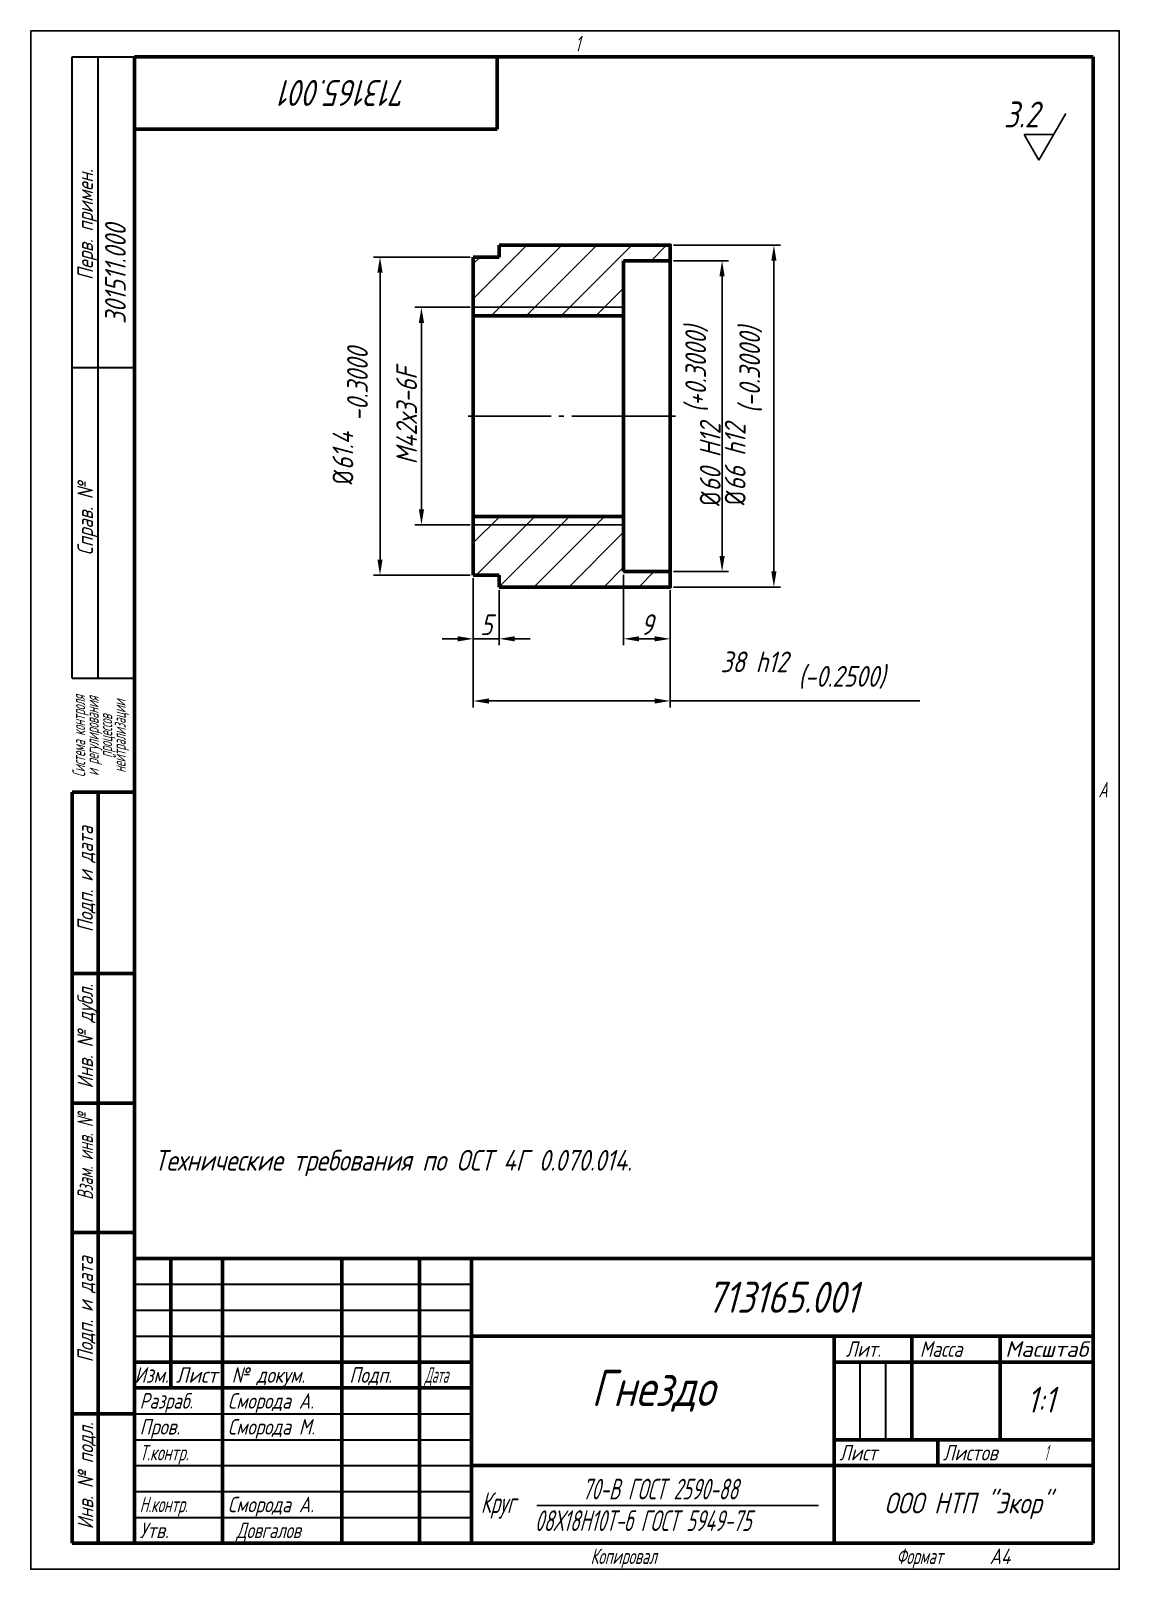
# Model space of a CAD drawing. Header units: millimetres. Extents: x 10 to 220, y 9 to 306.
import ezdxf
from ezdxf.enums import TextEntityAlignment as Align

# ---------------------------------------------------------------- set-up
doc = ezdxf.new("R2010")
doc.units = ezdxf.units.MM
doc.linetypes.add('ГОСТ 2.303 5', pattern=[24, 20, -1.5, 1, -1.5])
doc.layers.add('Гнездо', color=1, linetype='Continuous', lineweight=60)
doc.layers.add('Рамка', color=7, linetype='Continuous', lineweight=60)
doc.layers.add('Размеры', color=7, linetype='Continuous')
doc.styles.add('GOST', font='GOST.shx', dxfattribs={"oblique": 15})
doc.dimstyles.new('GOSTMTM', dxfattribs={"dimscale": 0, "dimtxt": 4, "dimasz": 3, "dimexe": 1.25, "dimexo": 0.625, "dimtad": 1, "dimdec": 4, "dimzin": 13, "dimdsep": 46, "dimtxsty": 'GOST', "dimcen": 5, "dimadec": 4, "dimazin": 2, "dimtfac": 1, "dimtdec": 4, "dimtmove": 0, "dimatfit": 3, "dimfxl": 1, "dimtolj": 1, "dimtzin": 0, "dimarcsym": 0})

# ---------------------------------------------------------------- blocks, each defined once
blk = doc.blocks.new('*D9')
at = {"layer": 'Defpoints', "color": 0}
for p in [(95.65, 262.39), (77.65, 200.99), (95.65, 200.99)]:
    blk.add_point(p, dxfattribs=at)
at = {"layer": 'Размеры', "color": 0, "lineweight": -2}
for p, q in [((95.02, 262.39), (76.4, 262.39)), ((77.65, 259.39), (77.65, 203.99)), ((95.02, 200.99), (76.4, 200.99))]:
    blk.add_line(p, q, dxfattribs=at)
at = {"layer": 'Размеры', "color": 0}
for points in [[(78.15, 259.39), (77.15, 259.39), (77.65, 262.39)], [(77.15, 203.99), (78.15, 203.99), (77.65, 200.99)]]:
    blk.add_solid(points, dxfattribs=at)
at = {"layer": 'Размеры', "color": 0, "ltscale": 2, "insert": (71.9, 231.69), "char_height": 4, "attachment_point": 5, "rotation": 90, "style": 'GOST'}
blk.add_mtext('\\A1;\\A1;{\\Q0;%%C}61.4 \\S^-0.3000;', dxfattribs=at)
blk = doc.blocks.new('*D10')
at = {"layer": 'Defpoints', "color": 0}
for p in [(133.65, 264.69), (133.65, 198.69), (153.65, 198.69)]:
    blk.add_point(p, dxfattribs=at)
at = {"layer": 'Размеры', "color": 0, "lineweight": -2}
for p, q in [((134.27, 264.69), (154.9, 264.69)), ((153.65, 261.69), (153.65, 201.69)), ((134.27, 198.69), (154.9, 198.69))]:
    blk.add_line(p, q, dxfattribs=at)
at = {"layer": 'Размеры', "color": 0}
for points in [[(154.15, 261.69), (153.15, 261.69), (153.65, 264.69)], [(153.15, 201.69), (154.15, 201.69), (153.65, 198.69)]]:
    blk.add_solid(points, dxfattribs=at)
at = {"layer": 'Размеры', "color": 0, "ltscale": 2, "insert": (147.58, 231.69), "char_height": 4, "attachment_point": 5, "rotation": 90, "style": 'GOST'}
blk.add_mtext('\\A1;\\A1;{\\Q0;%%C}66 h12 \\S^(-0.3000);', dxfattribs=at)
blk = doc.blocks.new('*D11')
at = {"layer": 'Defpoints', "color": 0}
for p in [(133.65, 261.69), (133.65, 201.69), (143.65, 201.69)]:
    blk.add_point(p, dxfattribs=at)
at = {"layer": 'Размеры', "color": 0, "lineweight": -2}
for p, q in [((134.27, 261.69), (144.9, 261.69)), ((143.65, 258.69), (143.65, 204.69)), ((134.27, 201.69), (144.9, 201.69))]:
    blk.add_line(p, q, dxfattribs=at)
at = {"layer": 'Размеры', "color": 0}
for points in [[(144.15, 258.69), (143.15, 258.69), (143.65, 261.69)], [(143.15, 204.69), (144.15, 204.69), (143.65, 201.69)]]:
    blk.add_solid(points, dxfattribs=at)
at = {"layer": 'Размеры', "color": 0, "ltscale": 2, "insert": (139.96, 231.69), "char_height": 4, "attachment_point": 5, "rotation": 90, "style": 'GOST'}
blk.add_mtext('\\A1;\\A1;{\\Q0;%%C}60 H12 \\S(+0.3000)^;', dxfattribs=at)
blk = doc.blocks.new('*D12')
at = {"layer": 'Defpoints', "color": 0}
for p in [(95.65, 200.99), (100.65, 198.69), (95.65, 188.69)]:
    blk.add_point(p, dxfattribs=at)
at = {"layer": 'Размеры', "color": 0, "lineweight": -2}
for p, q in [((95.65, 200.37), (95.65, 187.44)), ((100.65, 198.07), (100.65, 187.44)), ((92.65, 188.69), (89.65, 188.69)), ((100.65, 188.69), (95.65, 188.69)), ((103.65, 188.69), (106.65, 188.69))]:
    blk.add_line(p, q, dxfattribs=at)
at = {"layer": 'Размеры', "color": 0}
for points in [[(92.65, 188.19), (92.65, 189.19), (95.65, 188.69)], [(103.65, 189.19), (103.65, 188.19), (100.65, 188.69)]]:
    blk.add_solid(points, dxfattribs=at)
at = {"layer": 'Размеры', "color": 0, "ltscale": 2, "insert": (98.15, 191.4), "char_height": 4, "attachment_point": 5, "style": 'GOST'}
blk.add_mtext('\\A1;5', dxfattribs=at)
blk = doc.blocks.new('*D13')
at = {"layer": 'Defpoints', "color": 0}
for p in [(124.65, 201.69), (133.65, 198.69), (133.65, 188.69)]:
    blk.add_point(p, dxfattribs=at)
at = {"layer": 'Размеры', "color": 0, "lineweight": -2}
for p, q in [((124.65, 201.07), (124.65, 187.44)), ((133.65, 198.07), (133.65, 187.44)), ((127.65, 188.69), (130.65, 188.69))]:
    blk.add_line(p, q, dxfattribs=at)
at = {"layer": 'Размеры', "color": 0}
for points in [[(127.65, 189.19), (127.65, 188.19), (124.65, 188.69)], [(130.65, 188.19), (130.65, 189.19), (133.65, 188.69)]]:
    blk.add_solid(points, dxfattribs=at)
at = {"layer": 'Размеры', "color": 0, "ltscale": 2, "insert": (129.15, 191.43), "char_height": 4, "attachment_point": 5, "style": 'GOST'}
blk.add_mtext('\\A1;9', dxfattribs=at)
blk = doc.blocks.new('*D14')
at = {"layer": 'Defpoints', "color": 0}
for p in [(95.65, 200.99), (133.65, 198.69), (95.65, 176.69)]:
    blk.add_point(p, dxfattribs=at)
at = {"layer": 'Размеры', "color": 0, "lineweight": -2}
for p, q in [((95.65, 200.37), (95.65, 175.44)), ((133.65, 198.07), (133.65, 175.44)), ((130.65, 176.69), (98.65, 176.69)), ((133.65, 176.69), (181.8, 176.69))]:
    blk.add_line(p, q, dxfattribs=at)
at = {"layer": 'Размеры', "color": 0}
for points in [[(98.65, 177.19), (98.65, 176.19), (95.65, 176.69)], [(130.65, 176.19), (130.65, 177.19), (133.65, 176.69)]]:
    blk.add_solid(points, dxfattribs=at)
at = {"layer": 'Размеры', "color": 0, "ltscale": 2, "insert": (159.22, 182.84), "char_height": 4, "attachment_point": 5, "style": 'GOST'}
blk.add_mtext('\\A1;\\A1;38 h12 \\S^(-0.2500);', dxfattribs=at)
blk = doc.blocks.new('*D15')
at = {"layer": 'Defpoints', "color": 0}
for p in [(85.65, 252.69), (95.65, 252.69), (95.65, 210.69)]:
    blk.add_point(p, dxfattribs=at)
at = {"layer": 'Размеры', "color": 0, "lineweight": -2}
for p, q in [((95.02, 252.69), (84.4, 252.69)), ((85.65, 213.69), (85.65, 249.69)), ((95.02, 210.69), (84.4, 210.69))]:
    blk.add_line(p, q, dxfattribs=at)
at = {"layer": 'Размеры', "color": 0}
for points in [[(86.15, 249.69), (85.15, 249.69), (85.65, 252.69)], [(85.15, 213.69), (86.15, 213.69), (85.65, 210.69)]]:
    blk.add_solid(points, dxfattribs=at)
at = {"layer": 'Размеры', "color": 0, "ltscale": 2, "insert": (82.79, 231.69), "char_height": 4, "attachment_point": 5, "rotation": 90, "style": 'GOST'}
blk.add_mtext('\\A1;M42х3-6F', dxfattribs=at)

msp = doc.modelspace()

# ---------------------------------------------------------------- hatches: boundary and pattern name
at = {"layer": 'Размеры'}
h = msp.add_hatch(dxfattribs=at)
h.set_pattern_fill('ANSI31', scale=1.5, style=0)
h.set_pattern_definition([(45, (-230.182, -17.6094), (-3.367596, 3.367596), [])])
h.paths.add_polyline_path([(100.64786, 264.69305), (133.64786, 264.69305), (133.64786, 261.69305), (124.64786, 261.69305), (124.64786, 252.69305), (95.64786, 252.69305), (95.64786, 262.39305), (100.64786, 262.39305)])
h.paths.add_polyline_path([(95.64786, 252.69305), (124.64786, 252.69305), (124.64786, 251.06905), (95.64786, 251.06905)])
h.paths.add_polyline_path([(95.64786, 212.31705), (124.64786, 212.31705), (124.64786, 210.69305), (95.64786, 210.69305)])
h.paths.add_polyline_path([(95.64786, 210.69305), (124.64786, 210.69305), (124.64786, 201.69305), (133.64786, 201.69305), (133.64786, 198.69305), (100.64786, 198.69305), (100.64786, 200.99305), (95.64786, 200.99305)])

# ---------------------------------------------------------------- linework, layer by layer
at = {"layer": 'Гнездо', "color": 7}
for p, q in [((100.64786, 262.39305), (100.64786, 264.69305)), ((95.64786, 262.39305), (100.64786, 262.39305)), ((133.64786, 261.69305), (124.64786, 261.69305)), ((124.64786, 261.69305), (124.64786, 201.69305)), ((95.64786, 251.06905), (124.64786, 251.06905)), ((95.64786, 212.31705), (124.64786, 212.31705)), ((95.64786, 200.99305), (100.64786, 200.99305)), ((100.64786, 200.99305), (100.64786, 198.69305)), ((124.64786, 201.69305), (133.64786, 201.69305))]:
    msp.add_line(p, q, dxfattribs=at)
at = {"layer": 'Гнездо', "color": 7, "lineweight": -3}
for p, q in [((95.64786, 252.69305), (124.64786, 252.69305)), ((95.64786, 210.69305), (124.64786, 210.69305))]:
    msp.add_line(p, q, dxfattribs=at)
at = {"layer": 'Гнездо', "color": 7}
for points in [[(100.64786, 198.69305), (133.64786, 198.69305), (133.64786, 264.69305), (100.64786, 264.69305)], [(95.64786, 262.39305), (95.64786, 200.99305)]]:
    msp.add_lwpolyline(points, dxfattribs=at)
at = {"layer": 'Размеры', "linetype": 'Continuous', "lineweight": 25}
for p, q in [((204.79351, 281.07509), (209.98966, 290.07509)), ((207.68026, 286.07509), (201.90676, 286.07509)), ((201.90676, 286.07509), (204.79351, 281.07509))]:
    msp.add_line(p, q, dxfattribs=at)
at = {"layer": 'Размеры', "linetype": 'ГОСТ 2.303 5'}
msp.add_line((134.64786, 231.69305), (94.64786, 231.69305), dxfattribs=at)
at = {"layer": 'Рамка', "color": 7, "lineweight": 30}
for p, q in [((18.27285, 181.07509), (18.27285, 301.07509)), ((18.27285, 301.07509), (30.27285, 301.07509)), ((23.27285, 181.07509), (23.27285, 301.07509)), ((30.27285, 301.07509), (30.27285, 181.07509)), ((18.27285, 241.07509), (30.27285, 241.07509)), ((18.27285, 181.07509), (30.27285, 181.07509)), ((30.27285, 14.07509), (30.27285, 69.07509)), ((215.27285, 14.07509), (215.27285, 69.07509)), ((30.27285, 64.07509), (95.27285, 64.07509)), ((30.27285, 59.07509), (95.27285, 59.07509)), ((30.27285, 54.07509), (95.27285, 54.07509)), ((170.27285, 34.07509), (170.27285, 49.07509)), ((175.27285, 34.07509), (175.27285, 49.07509)), ((30.27285, 39.07509), (95.27285, 39.07509)), ((30.27285, 34.07509), (95.27285, 34.07509)), ((30.27285, 29.07509), (95.27285, 29.07509)), ((30.27285, 24.07509), (95.27285, 24.07509)), ((30.27285, 19.07509), (95.27285, 19.07509)), ((30.27285, 14.07509), (215.27285, 14.07509))]:
    msp.add_line(p, q, dxfattribs=at)
at = {"layer": 'Рамка', "color": 7, "lineweight": 60}
for p, q in [((30.27285, 14.07509), (30.27285, 301.07509)), ((30.27285, 301.07509), (215.27285, 301.07509)), ((100.27285, 301.07509), (100.27285, 287.07509)), ((215.27285, 301.07509), (215.27285, 14.07509)), ((100.27285, 287.07509), (30.27285, 287.07509)), ((30.27285, 159.07509), (18.27285, 159.07509)), ((18.27285, 14.07509), (18.27285, 159.07509)), ((23.27285, 14.07509), (23.27285, 159.07509)), ((30.27285, 159.07509), (30.27285, 14.07509)), ((30.27285, 124.07509), (18.27285, 124.07509)), ((30.27285, 99.07509), (18.27285, 99.07509)), ((30.27285, 74.07509), (18.27285, 74.07509)), ((30.27285, 69.07509), (215.27285, 69.07509)), ((37.27285, 44.07509), (37.27285, 69.07509)), ((47.27285, 14.06901), (47.27285, 69.07509)), ((70.27285, 14.06901), (70.27285, 69.07509)), ((85.27285, 14.06901), (85.27285, 69.07509)), ((95.27285, 14.06901), (95.27285, 69.07509)), ((95.27285, 54.07509), (215.27285, 54.07509)), ((165.27285, 14.07509), (165.27285, 54.07509)), ((180.27285, 34.07509), (180.27285, 54.07509)), ((197.27285, 34.07509), (197.27285, 54.07509)), ((30.27285, 49.07509), (95.27285, 49.07509)), ((165.27285, 49.07509), (215.27285, 49.07509)), ((30.27285, 44.07509), (95.27285, 44.07509)), ((30.27285, 39.07509), (18.27285, 39.07509)), ((165.27285, 34.07509), (215.27285, 34.07509)), ((185.27285, 29.07509), (185.27285, 34.07509)), ((95.27285, 29.07509), (215.27285, 29.07509)), ((30.27285, 14.07509), (18.27285, 14.07509)), ((215.27285, 14.07509), (30.27285, 14.07509))]:
    msp.add_line(p, q, dxfattribs=at)
at = {"layer": 'Рамка', "color": 7, "lineweight": -3}
msp.add_line((107.90877, 21.3564), (162.25798, 21.3564), dxfattribs=at)
at = {"layer": 'Рамка', "color": 1, "lineweight": -3}
msp.add_lwpolyline([(10.27285, 306.07509), (220.27285, 306.07509), (220.27285, 9.07509), (10.27285, 9.07509)], close=True, dxfattribs=at)

# ---------------------------------------------------------------- texts
at = {"layer": 'Размеры', "linetype": 'Continuous', "lineweight": 25, "style": 'GOST', "oblique": 15}
msp.add_text('3.2', height=5, dxfattribs=at).set_placement((197.99084, 287.40842))
at = {"layer": 'Рамка', "color": 7, "lineweight": -3, "style": 'GOST', "oblique": 15}
for s, width, p in [('1', 0.8, (115.27285, 302.07509)), ('A', 0.8, (216.27285, 158.07509)), ('Дата', 0.6222, (86.27285, 45.07509)), ('Разраб.', 0.95, (31.27285, 40.07509)), ('Т.контр.', 0.814, (31.27285, 30.07509)), ('1', 0.5, (205.81211, 30.07509)), ('Н.контр.', 0.77, (31.27285, 20.07509)), ('  Довгалов', 0.9, (47.15802, 15.07509)), ('Копировал', 0.8, (118.27285, 10.07509)), ('Формат', 0.8, (177.27285, 10.07509))]:
    msp.add_text(s, height=3, dxfattribs=dict(at, width=width)).set_placement(p)
msp.add_text('713165.001', height=5, rotation=180, dxfattribs=at).set_placement((83.00797, 296.57509))
for s, p in [('Перв. примен.', (22.27285, 268.64558)), ('Справ. №', (22.27285, 211.84734)), ('Подп. и дата', (22.27285, 142.28793)), ('Инв. № дубл.', (22.27285, 111.95542)), ('Подп. и дата', (22.27285, 59.2387)), ('Инв. № подл.', (22.3251, 27.08769))]:
    msp.add_text(s, height=3, rotation=90, dxfattribs=at).set_placement(p, align=Align.CENTER)
at = {"layer": 'Рамка', "color": 7, "linetype": 'Continuous', "lineweight": -3, "style": 'GOST', "oblique": 15}
msp.add_text('301511.000', height=4, rotation=90, dxfattribs=at).set_placement((28.60999, 249.46344))
at = {"layer": 'Рамка', "color": 7, "lineweight": -3, "style": 'GOST', "oblique": 15, "width": 0.8}
msp.add_text('Взам. инв. №', height=3, rotation=90, dxfattribs=at).set_placement((22.27285, 88.70454), align=Align.CENTER)
at = {"layer": 'Рамка', "color": 7, "lineweight": -3, "style": 'GOST', "oblique": 15}
for s, height, p in [('Технические требования по ОСТ 4Г 0.070.014.', 4, (34.13224, 86.01937)), ('Лит.', 3, (167.51379, 50.07509)), ('Масса', 3, (181.7995, 50.07509)), ('№ докум.', 3, (49.02267, 45.07509)), ('Подп.', 3, (71.73696, 45.07509)), ('  Сморода А.', 3, (45.21786, 40.06901)), ('Пров.', 3, (31.27285, 35.07509)), ('  Сморода М.', 3, (45.21786, 35.06901)), ('Лист', 3, (166.27285, 30.07509)), ('Листов', 3, (186.27285, 30.07509)), ('  Сморода А.', 3, (45.21786, 20.06901)), ('Утв.', 3, (31.27285, 15.07509)), ('A4', 3, (195.27285, 10.07509))]:
    msp.add_text(s, height=height, dxfattribs=at).set_placement(p)
for s, height, p in [('713165.001', 6, (155.27285, 58.57509)), ('1:1', 5, (205.15932, 39.30494))]:
    msp.add_text(s, height=height, dxfattribs=at).set_placement(p, align=Align.CENTER)
for s, width, p, p2 in [('Масштаб', 0.91858, (198.27285, 50.07509), (214.27285, 50.07509)), ('Изм.', 0.856251, (30.29815, 45.07509), (36.84847, 45.07509)), ('Лист', 0.865501, (38.27285, 45.07509), (46.27285, 45.07509))]:
    msp.add_text(s, height=3, dxfattribs=dict(at, width=width)).set_placement(p, p2, align=Align.FIT)
at = {"layer": 'Рамка', "color": 7, "linetype": 'Continuous', "lineweight": -3, "style": 'GOST', "oblique": 15, "width": 0.77}
for s, p in [('Круг', (97.09396, 19.91725)), ('70-В ГОСТ 2590-88', (116.67068, 22.54159)), ('08Х18Н10Т-б ГОСТ 5949-75', (107.50666, 16.44635))]:
    msp.add_text(s, height=4, dxfattribs=at).set_placement(p)
at = {"layer": 'Рамка', "lineweight": -3, "insert": (18.27285, 158.19456), "char_height": 3, "width": 23.3860653, "attachment_point": 1, "rotation": 90, "line_spacing_factor": 0.625, "style": 'GOST'}
msp.add_mtext('\\pxqc;{\\H0.83333x;\\W0.7;Система контроля \\Pи регулирования\\Pпроцессов\\Pнейтрализации}', dxfattribs=at)
at = {"layer": 'Рамка', "color": 7, "lineweight": -3, "attachment_point": 5, "style": 'GOST'}
for s, insert, char_height in [('Гнездо', (130.27285, 43.52081), 7), ('ООО НТП "Экор"', (191.03267, 21.30623), 4)]:
    msp.add_mtext(s, dxfattribs=dict(at, insert=insert, char_height=char_height))

# ---------------------------------------------------------------- dimensions: what is measured, and where the dimension line sits
at = {"layer": 'Размеры'}
for base, p1, p2, angle, text, override, picture, middle in [((153.64786, 198.69305), (133.64786, 264.69305), (133.64786, 198.69305), 270, '\\A1;{\\Q0;%%C}<> h12 \\S^(-0.3000);', {"dimscale": 1, "dimgap": 3, "dimlfac": 1, "dimtxsty": 'GOST', "dimsah": 1, "dimtolj": 1}, '*D10', (147.58119, 231.69305)), ((77.64786, 200.99305), (95.64786, 262.39305), (95.64786, 200.99305), 270, '\\A1;{\\Q0;%%C}<> \\S^-0.3000;', {"dimscale": 1, "dimgap": 3, "dimlfac": 1, "dimtxsty": 'GOST', "dimsah": 1, "dimtolj": 1}, '*D9', (71.89835, 231.69305)), ((143.64786, 201.69305), (133.64786, 261.69305), (133.64786, 201.69305), 270, '\\A1;{\\Q0;%%C}<> H12 \\S(+0.3000)^;', {"dimscale": 1, "dimlfac": 1, "dimtxsty": 'GOST', "dimsah": 1, "dimtolj": 1}, '*D11', (139.95619, 231.69305)), ((85.64786, 252.69305), (95.64786, 210.69305), (95.64786, 252.69305), 90, 'M<>х3-6F', {"dimscale": 1, "dimlfac": 1, "dimtxsty": 'GOST', "dimsah": 1, "dimtolj": 1}, '*D15', (82.7851, 231.69305))]:
    dim = msp.add_linear_dim(base=base, p1=p1, p2=p2, angle=angle, text=text, dimstyle='GOSTMTM', override=override, dxfattribs=at)
    dim.commit()
    dim.dimension.update_dxf_attribs({"geometry": picture, "text_midpoint": middle})
for base, p1, p2, picture, middle in [((95.64786, 188.69305), (100.64786, 198.69305), (95.64786, 200.99305), '*D12', (98.14786, 191.40089)), ((133.64786, 188.69305), (124.64786, 201.69305), (133.64786, 198.69305), '*D13', (129.14786, 191.4338))]:
    dim = msp.add_linear_dim(base=base, p1=p1, p2=p2, dimstyle='GOSTMTM', override={"dimscale": 1, "dimlfac": 1, "dimtxsty": 'GOST', "dimsah": 1, "dimtolj": 1}, dxfattribs=at)
    dim.commit()
    dim.dimension.update_dxf_attribs({"geometry": picture, "text_midpoint": middle})
dim = msp.add_linear_dim(base=(95.64786, 176.69305), p1=(133.64786, 198.69305), p2=(95.64786, 200.99305), text='\\A1;<> h12 \\S^(-0.2500);', dimstyle='GOSTMTM', override={"dimscale": 1, "dimgap": 3, "dimlfac": 1, "dimtxsty": 'GOST', "dimsah": 1, "dimtolj": 1}, dxfattribs=at)
dim.commit()
dim.dimension.update_dxf_attribs({"geometry": '*D14', "text_midpoint": (159.22242, 176.69305), "dimtype": 160})

doc.saveas('drawing.dxf')
